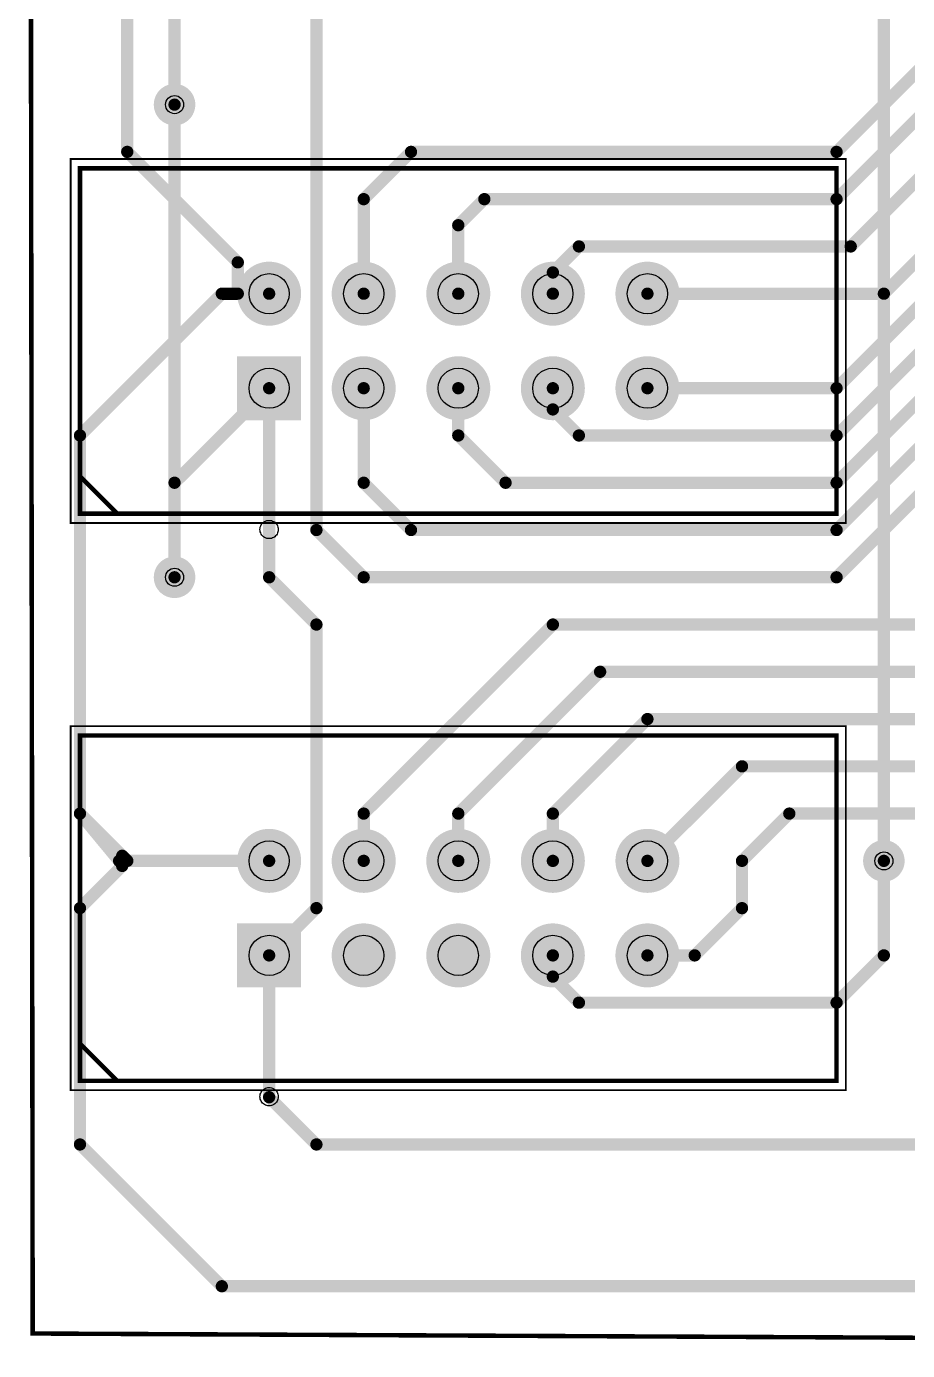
# Model space of a CAD drawing. Extents: x -0.1 to 82.8, y -0.1 to 80.9.
# Drawn here: x -0.06 to 23.6, y -0.06 to 35.52 of the extents above; entities that cross this region are included whole.
import ezdxf

# ---------------------------------------------------------------- set-up
doc = ezdxf.new("R2010")
doc.units = 0
for name, color, linetype in [('Contorno_da_Placa', 21, 'CONTINUOUS'), ('Furação_Inferior', 12, 'CONTINUOUS'), ('Furação_Superior', 11, 'CONTINUOUS'), ('Inferior', 10, 'CONTINUOUS'), ('Montagem_Inferior', 19, 'CONTINUOUS'), ('Montagem_Superior', 2, 'CONTINUOUS'), ('Máscara_Inferior', 15, 'CONTINUOUS'), ('Máscara_Superior', 6, 'CONTINUOUS'), ('Serigrafia_Superior', 3, 'CONTINUOUS'), ('Superior', 9, 'CONTINUOUS'), ('Top_Comp_Outline', 4, 'CONTINUOUS'), ('Top_Courtyard', 5, 'CONTINUOUS')]:
    doc.layers.add(name, color=color, linetype=linetype)

msp = doc.modelspace()

# ---------------------------------------------------------------- linework, layer by layer
at = {"layer": 'Contorno_da_Placa', "linetype": 'CONTINUOUS', "const_width": 0.12}
msp.add_lwpolyline([(0, 80.8033), (82.7633, 80.8033), (82.7633, 0), (0.1067, 0.3967), (0, 80.8033)], dxfattribs=at)
at = {"layer": 'Furação_Inferior'}
for centre, radius in [((3.9167, 33.4167), 0.2428), ((6.4567, 28.3367), 0.54), ((8.9967, 28.3367), 0.54), ((11.5367, 28.3367), 0.54), ((14.0767, 28.3367), 0.54), ((16.6167, 28.3367), 0.54), ((6.4567, 25.7967), 0.54), ((8.9967, 25.7967), 0.54), ((11.5367, 25.7967), 0.54), ((14.0767, 25.7967), 0.54), ((16.6167, 25.7967), 0.54), ((3.9167, 20.7167), 0.2428), ((6.4567, 13.0967), 0.54), ((8.9967, 13.0967), 0.54), ((11.5367, 13.0967), 0.54), ((14.0767, 13.0967), 0.54), ((16.6167, 13.0967), 0.54), ((22.9667, 13.0967), 0.2428), ((6.4567, 10.5567), 0.54), ((8.9967, 10.5567), 0.54), ((11.5367, 10.5567), 0.54), ((14.0767, 10.5567), 0.54), ((16.6167, 10.5567), 0.54)]:
    msp.add_circle(centre, radius, dxfattribs=at)
at = {"layer": 'Furação_Superior'}
for centre, radius in [((3.9167, 33.4167), 0.2428), ((6.4567, 28.3367), 0.54), ((8.9967, 28.3367), 0.54), ((11.5367, 28.3367), 0.54), ((14.0767, 28.3367), 0.54), ((16.6167, 28.3367), 0.54), ((6.4567, 25.7967), 0.54), ((8.9967, 25.7967), 0.54), ((11.5367, 25.7967), 0.54), ((14.0767, 25.7967), 0.54), ((16.6167, 25.7967), 0.54), ((3.9167, 20.7167), 0.2428), ((6.4567, 13.0967), 0.54), ((8.9967, 13.0967), 0.54), ((11.5367, 13.0967), 0.54), ((14.0767, 13.0967), 0.54), ((16.6167, 13.0967), 0.54), ((22.9667, 13.0967), 0.2428), ((6.4567, 10.5567), 0.54), ((8.9967, 10.5567), 0.54), ((11.5367, 10.5567), 0.54), ((14.0767, 10.5567), 0.54), ((16.6167, 10.5567), 0.54)]:
    msp.add_circle(centre, radius, dxfattribs=at)
at = {"layer": 'Inferior', "linetype": 'CONTINUOUS', "const_width": 0.33}
for points in [[(22.9667, 55.0067), (22.9667, 13.0967)], [(3.9167, 33.4167), (3.9167, 20.7167)]]:
    msp.add_lwpolyline(points, dxfattribs=at)
at = {"layer": 'Inferior', "linetype": 'CONTINUOUS'}
for points, const_width in [([(3.6627, 33.4167, 1), (4.1707, 33.4167, 1), (3.6627, 33.4167, 1)], 0.508), ([(3.8342, 33.4167, 1), (3.9992, 33.4167, 1), (3.8342, 33.4167, 1)], 0.165), ([(6.0517, 28.3367, 1), (6.8617, 28.3367, 1), (6.0517, 28.3367, 1)], 0.81), ([(8.5917, 28.3367, 1), (9.4017, 28.3367, 1), (8.5917, 28.3367, 1)], 0.81), ([(11.1317, 28.3367, 1), (11.9417, 28.3367, 1), (11.1317, 28.3367, 1)], 0.81), ([(13.6717, 28.3367, 1), (14.4817, 28.3367, 1), (13.6717, 28.3367, 1)], 0.81), ([(16.2117, 28.3367, 1), (17.0217, 28.3367, 1), (16.2117, 28.3367, 1)], 0.81), ([(8.5917, 25.7967, 1), (9.4017, 25.7967, 1), (8.5917, 25.7967, 1)], 0.81), ([(11.1317, 25.7967, 1), (11.9417, 25.7967, 1), (11.1317, 25.7967, 1)], 0.81), ([(13.6717, 25.7967, 1), (14.4817, 25.7967, 1), (13.6717, 25.7967, 1)], 0.81), ([(16.2117, 25.7967, 1), (17.0217, 25.7967, 1), (16.2117, 25.7967, 1)], 0.81), ([(3.6627, 20.7167, 1), (4.1707, 20.7167, 1), (3.6627, 20.7167, 1)], 0.508), ([(3.8342, 20.7167, 1), (3.9992, 20.7167, 1), (3.8342, 20.7167, 1)], 0.165), ([(6.0517, 13.0967, 1), (6.8617, 13.0967, 1), (6.0517, 13.0967, 1)], 0.81), ([(8.5917, 13.0967, 1), (9.4017, 13.0967, 1), (8.5917, 13.0967, 1)], 0.81), ([(11.1317, 13.0967, 1), (11.9417, 13.0967, 1), (11.1317, 13.0967, 1)], 0.81), ([(13.6717, 13.0967, 1), (14.4817, 13.0967, 1), (13.6717, 13.0967, 1)], 0.81), ([(16.2117, 13.0967, 1), (17.0217, 13.0967, 1), (16.2117, 13.0967, 1)], 0.81), ([(22.7127, 13.0967, 1), (23.2207, 13.0967, 1), (22.7127, 13.0967, 1)], 0.508), ([(22.8842, 13.0967, 1), (23.0492, 13.0967, 1), (22.8842, 13.0967, 1)], 0.165), ([(8.5917, 10.5567, 1), (9.4017, 10.5567, 1), (8.5917, 10.5567, 1)], 0.81), ([(11.1317, 10.5567, 1), (11.9417, 10.5567, 1), (11.1317, 10.5567, 1)], 0.81), ([(13.6717, 10.5567, 1), (14.4817, 10.5567, 1), (13.6717, 10.5567, 1)], 0.81), ([(16.2117, 10.5567, 1), (17.0217, 10.5567, 1), (16.2117, 10.5567, 1)], 0.81)]:
    msp.add_lwpolyline(points, format="xyb", dxfattribs=dict(at, const_width=const_width))
at = {"layer": 'Inferior'}
for points in [[(5.6467, 26.6067), (7.2667, 26.6067), (5.6467, 24.9867), (7.2667, 24.9867)], [(5.6467, 11.3667), (7.2667, 11.3667), (5.6467, 9.7467), (7.2667, 9.7467)]]:
    msp.add_solid(points, dxfattribs=at)
at = {"layer": 'Montagem_Inferior', "linetype": 'CONTINUOUS', "const_width": 0.12}
msp.add_lwpolyline([(0, 80.8033), (82.7633, 80.8033), (82.7633, 0), (0.1067, 0.3967), (0, 80.8033)], dxfattribs=at)
at = {"layer": 'Montagem_Superior', "linetype": 'CONTINUOUS', "const_width": 0.12}
for points in [[(0, 80.8033), (82.7633, 80.8033), (82.7633, 0), (0.1067, 0.3967), (0, 80.8033)], [(2.3767, 22.4267), (1.3767, 23.4267), (1.3767, 31.7067), (21.6967, 31.7067), (21.6967, 22.4267), (2.3767, 22.4267)], [(2.3767, 7.1867), (1.3767, 8.1867), (1.3767, 16.4667), (21.6967, 16.4667), (21.6967, 7.1867), (2.3767, 7.1867)]]:
    msp.add_lwpolyline(points, dxfattribs=at)
at = {"layer": 'Máscara_Inferior', "linetype": 'CONTINUOUS'}
for points, const_width in [([(3.6377, 33.4167, 1), (4.1957, 33.4167, 1), (3.6377, 33.4167, 1)], 0.558), ([(6.0267, 28.3367, 1), (6.8867, 28.3367, 1), (6.0267, 28.3367, 1)], 0.86), ([(8.5667, 28.3367, 1), (9.4267, 28.3367, 1), (8.5667, 28.3367, 1)], 0.86), ([(11.1067, 28.3367, 1), (11.9667, 28.3367, 1), (11.1067, 28.3367, 1)], 0.86), ([(13.6467, 28.3367, 1), (14.5067, 28.3367, 1), (13.6467, 28.3367, 1)], 0.86), ([(16.1867, 28.3367, 1), (17.0467, 28.3367, 1), (16.1867, 28.3367, 1)], 0.86), ([(8.5667, 25.7967, 1), (9.4267, 25.7967, 1), (8.5667, 25.7967, 1)], 0.86), ([(11.1067, 25.7967, 1), (11.9667, 25.7967, 1), (11.1067, 25.7967, 1)], 0.86), ([(13.6467, 25.7967, 1), (14.5067, 25.7967, 1), (13.6467, 25.7967, 1)], 0.86), ([(16.1867, 25.7967, 1), (17.0467, 25.7967, 1), (16.1867, 25.7967, 1)], 0.86), ([(3.6377, 20.7167, 1), (4.1957, 20.7167, 1), (3.6377, 20.7167, 1)], 0.558), ([(6.0267, 13.0967, 1), (6.8867, 13.0967, 1), (6.0267, 13.0967, 1)], 0.86), ([(8.5667, 13.0967, 1), (9.4267, 13.0967, 1), (8.5667, 13.0967, 1)], 0.86), ([(11.1067, 13.0967, 1), (11.9667, 13.0967, 1), (11.1067, 13.0967, 1)], 0.86), ([(13.6467, 13.0967, 1), (14.5067, 13.0967, 1), (13.6467, 13.0967, 1)], 0.86), ([(16.1867, 13.0967, 1), (17.0467, 13.0967, 1), (16.1867, 13.0967, 1)], 0.86), ([(22.6877, 13.0967, 1), (23.2457, 13.0967, 1), (22.6877, 13.0967, 1)], 0.558), ([(8.5667, 10.5567, 1), (9.4267, 10.5567, 1), (8.5667, 10.5567, 1)], 0.86), ([(11.1067, 10.5567, 1), (11.9667, 10.5567, 1), (11.1067, 10.5567, 1)], 0.86), ([(13.6467, 10.5567, 1), (14.5067, 10.5567, 1), (13.6467, 10.5567, 1)], 0.86), ([(16.1867, 10.5567, 1), (17.0467, 10.5567, 1), (16.1867, 10.5567, 1)], 0.86)]:
    msp.add_lwpolyline(points, format="xyb", dxfattribs=dict(at, const_width=const_width))
at = {"layer": 'Máscara_Inferior'}
for points in [[(5.5967, 26.6567), (7.3167, 26.6567), (5.5967, 24.9367), (7.3167, 24.9367)], [(5.5967, 11.4167), (7.3167, 11.4167), (5.5967, 9.6967), (7.3167, 9.6967)]]:
    msp.add_solid(points, dxfattribs=at)
at = {"layer": 'Máscara_Superior', "linetype": 'CONTINUOUS'}
for points, const_width in [([(3.6377, 33.4167, 1), (4.1957, 33.4167, 1), (3.6377, 33.4167, 1)], 0.558), ([(6.0267, 28.3367, 1), (6.8867, 28.3367, 1), (6.0267, 28.3367, 1)], 0.86), ([(8.5667, 28.3367, 1), (9.4267, 28.3367, 1), (8.5667, 28.3367, 1)], 0.86), ([(11.1067, 28.3367, 1), (11.9667, 28.3367, 1), (11.1067, 28.3367, 1)], 0.86), ([(13.6467, 28.3367, 1), (14.5067, 28.3367, 1), (13.6467, 28.3367, 1)], 0.86), ([(16.1867, 28.3367, 1), (17.0467, 28.3367, 1), (16.1867, 28.3367, 1)], 0.86), ([(8.5667, 25.7967, 1), (9.4267, 25.7967, 1), (8.5667, 25.7967, 1)], 0.86), ([(11.1067, 25.7967, 1), (11.9667, 25.7967, 1), (11.1067, 25.7967, 1)], 0.86), ([(13.6467, 25.7967, 1), (14.5067, 25.7967, 1), (13.6467, 25.7967, 1)], 0.86), ([(16.1867, 25.7967, 1), (17.0467, 25.7967, 1), (16.1867, 25.7967, 1)], 0.86), ([(3.6377, 20.7167, 1), (4.1957, 20.7167, 1), (3.6377, 20.7167, 1)], 0.558), ([(6.0267, 13.0967, 1), (6.8867, 13.0967, 1), (6.0267, 13.0967, 1)], 0.86), ([(8.5667, 13.0967, 1), (9.4267, 13.0967, 1), (8.5667, 13.0967, 1)], 0.86), ([(11.1067, 13.0967, 1), (11.9667, 13.0967, 1), (11.1067, 13.0967, 1)], 0.86), ([(13.6467, 13.0967, 1), (14.5067, 13.0967, 1), (13.6467, 13.0967, 1)], 0.86), ([(16.1867, 13.0967, 1), (17.0467, 13.0967, 1), (16.1867, 13.0967, 1)], 0.86), ([(22.6877, 13.0967, 1), (23.2457, 13.0967, 1), (22.6877, 13.0967, 1)], 0.558), ([(8.5667, 10.5567, 1), (9.4267, 10.5567, 1), (8.5667, 10.5567, 1)], 0.86), ([(11.1067, 10.5567, 1), (11.9667, 10.5567, 1), (11.1067, 10.5567, 1)], 0.86), ([(13.6467, 10.5567, 1), (14.5067, 10.5567, 1), (13.6467, 10.5567, 1)], 0.86), ([(16.1867, 10.5567, 1), (17.0467, 10.5567, 1), (16.1867, 10.5567, 1)], 0.86)]:
    msp.add_lwpolyline(points, format="xyb", dxfattribs=dict(at, const_width=const_width))
at = {"layer": 'Máscara_Superior'}
for points in [[(5.5967, 26.6567), (7.3167, 26.6567), (5.5967, 24.9367), (7.3167, 24.9367)], [(5.5967, 11.4167), (7.3167, 11.4167), (5.5967, 9.6967), (7.3167, 9.6967)]]:
    msp.add_solid(points, dxfattribs=at)
at = {"layer": 'Serigrafia_Superior', "linetype": 'CONTINUOUS', "const_width": 0.12}
for points in [[(1.3767, 31.7067), (1.3767, 22.4267), (21.6967, 22.4267), (21.6967, 31.7067), (1.3767, 31.7067)], [(1.3767, 16.4667), (1.3767, 7.1867), (21.6967, 7.1867), (21.6967, 16.4667), (1.3767, 16.4667)]]:
    msp.add_lwpolyline(points, dxfattribs=at)
at = {"layer": 'Serigrafia_Superior', "linetype": 'CONTINUOUS'}
for points in [[(6.4567, 21.7547), (6.4246, 21.7568), (6.393, 21.763), (6.3625, 21.7734), (6.3337, 21.7876), (6.3069, 21.8055), (6.2827, 21.8267), (6.2615, 21.8509), (6.2436, 21.8777), (6.2294, 21.9065), (6.219, 21.937), (6.2128, 21.9686), (6.2107, 22.0007), (6.2128, 22.0328), (6.219, 22.0643), (6.2294, 22.0948), (6.2436, 22.1237), (6.2615, 22.1504), (6.2827, 22.1746), (6.3069, 22.1958), (6.3337, 22.2137), (6.3625, 22.2279), (6.393, 22.2383), (6.4246, 22.2446), (6.4567, 22.2467), (6.4567, 22.2467), (6.4888, 22.2446), (6.5203, 22.2383), (6.5508, 22.2279), (6.5797, 22.2137), (6.6064, 22.1958), (6.6306, 22.1746), (6.6518, 22.1504), (6.6697, 22.1237), (6.6839, 22.0948), (6.6943, 22.0643), (6.7006, 22.0328), (6.7027, 22.0007), (6.7006, 21.9686), (6.6943, 21.937), (6.6839, 21.9065), (6.6697, 21.8777), (6.6518, 21.8509), (6.6306, 21.8267), (6.6064, 21.8055), (6.5797, 21.7876), (6.5508, 21.7734), (6.5203, 21.763), (6.4888, 21.7568), (6.4567, 21.7547), (6.4567, 21.7547)], [(6.4567, 6.5147), (6.4246, 6.5168), (6.393, 6.523), (6.3625, 6.5334), (6.3337, 6.5476), (6.3069, 6.5655), (6.2827, 6.5867), (6.2615, 6.6109), (6.2436, 6.6377), (6.2294, 6.6665), (6.219, 6.697), (6.2128, 6.7286), (6.2107, 6.7607), (6.2128, 6.7928), (6.219, 6.8243), (6.2294, 6.8548), (6.2436, 6.8837), (6.2615, 6.9104), (6.2827, 6.9346), (6.3069, 6.9558), (6.3337, 6.9737), (6.3625, 6.9879), (6.393, 6.9983), (6.4246, 7.0046), (6.4567, 7.0067), (6.4567, 7.0067), (6.4888, 7.0046), (6.5203, 6.9983), (6.5508, 6.9879), (6.5797, 6.9737), (6.6064, 6.9558), (6.6306, 6.9346), (6.6518, 6.9104), (6.6697, 6.8837), (6.6839, 6.8548), (6.6943, 6.8243), (6.7006, 6.7928), (6.7027, 6.7607), (6.7006, 6.7286), (6.6943, 6.697), (6.6839, 6.6665), (6.6697, 6.6377), (6.6518, 6.6109), (6.6306, 6.5867), (6.6064, 6.5655), (6.5797, 6.5476), (6.5508, 6.5334), (6.5203, 6.523), (6.4888, 6.5168), (6.4567, 6.5147), (6.4567, 6.5147)]]:
    msp.add_lwpolyline(points, dxfattribs=at)
at = {"layer": 'Superior', "linetype": 'CONTINUOUS', "const_width": 0.33}
for points in [[(2.6467, 32.1467), (2.6467, 41.0367)], [(3.9167, 33.4167), (3.9167, 37.2267)], [(21.6967, 32.1467), (26.3167, 36.7667)], [(27.0867, 36.2667), (21.6967, 30.8767)], [(7.7267, 21.9867), (7.7267, 35.9567)], [(28.2367, 35.7667), (22.0767, 29.6067)], [(29.8967, 35.2667), (22.9667, 28.3367)], [(30.6667, 34.7667), (21.6967, 25.7967)], [(31.4367, 34.2667), (21.6967, 24.5267)], [(21.6967, 23.2567), (32.2067, 33.7667)], [(5.6143, 29.1791), (2.6467, 32.1467)], [(8.9967, 30.8767), (10.2667, 32.1467)], [(10.2667, 32.1467), (21.6967, 32.1467)], [(8.9967, 28.3367), (8.9967, 30.8767)], [(12.2367, 30.8767), (11.5367, 30.1766)], [(21.6967, 30.8767), (12.2367, 30.8767)], [(30.5867, 30.8767), (21.6967, 21.9867)], [(11.5367, 30.1766), (11.5367, 28.3367)], [(14.7767, 29.6067), (14.0767, 28.9066)], [(22.0767, 29.6067), (14.7767, 29.6067)], [(30.5867, 29.6067), (21.6967, 20.7167)], [(5.6143, 28.3367), (5.6143, 29.1791)], [(14.0767, 28.9066), (14.0767, 28.3367)], [(1.3767, 24.5267), (5.1867, 28.3367)], [(5.1867, 28.3367), (5.6143, 28.3367)], [(5.6143, 28.3367), (6.4567, 28.3367)], [(22.9667, 28.3367), (16.6167, 28.3367)], [(3.9167, 23.2567), (6.4567, 25.7967)], [(6.4567, 20.7167), (6.4567, 25.7967)], [(8.9967, 23.2567), (8.9967, 25.7967)], [(11.5367, 25.7967), (11.5367, 24.5267)], [(14.0767, 25.2267), (14.0767, 25.7967)], [(21.6967, 25.7967), (16.6167, 25.7967)], [(14.7767, 24.5267), (14.0767, 25.2267)], [(1.3767, 14.3667), (1.3767, 24.5267)], [(11.5367, 24.5267), (12.8067, 23.2567)], [(21.6967, 24.5267), (14.7767, 24.5267)], [(3.9167, 20.7167), (3.9167, 23.2567)], [(10.2667, 21.9867), (8.9967, 23.2567)], [(12.8067, 23.2567), (21.6967, 23.2567)], [(8.9967, 20.7167), (7.7267, 21.9867)], [(21.6967, 21.9867), (10.2667, 21.9867)], [(7.7267, 19.4467), (6.4567, 20.7167)], [(21.6967, 20.7167), (8.9967, 20.7167)], [(7.7267, 11.8267), (7.7267, 19.4467)], [(8.9967, 14.3667), (14.0767, 19.4467)], [(14.0767, 19.4467), (24.2367, 19.4467)], [(11.5367, 14.3667), (15.3467, 18.1767)], [(15.3467, 18.1767), (24.2367, 18.1767)], [(14.0767, 14.3667), (16.6167, 16.9067)], [(16.6167, 16.9067), (24.2367, 16.9067)], [(19.1567, 15.6367), (16.6167, 13.0967)], [(24.2367, 15.6367), (19.1567, 15.6367)], [(2.5106, 13.2327), (1.3767, 14.3667)], [(2.5613, 13.0967), (1.3767, 14.3667)], [(2.428, 13.0967), (1.3767, 14.3667)], [(8.9967, 13.0967), (8.9967, 14.3667)], [(11.5367, 13.0967), (11.5367, 14.3667)], [(14.0767, 13.0967), (14.0767, 14.3667)], [(19.1567, 13.0967), (20.4267, 14.3667)], [(20.4267, 14.3667), (24.2367, 14.3667)], [(6.4567, 13.0967), (2.428, 13.0967)], [(2.6467, 13.0967), (2.5106, 13.2327)], [(2.5106, 13.2327), (2.5106, 12.9606)], [(6.4567, 13.0967), (2.5613, 13.0967)], [(6.4567, 13.0967), (2.6467, 13.0967)], [(19.1567, 11.8267), (19.1567, 13.0967)], [(22.9667, 10.5567), (22.9667, 13.0967)], [(2.5106, 12.9606), (1.3767, 11.8267)], [(1.3767, 11.8267), (1.3767, 5.4767)], [(6.4567, 10.5567), (7.7267, 11.8267)], [(17.8867, 10.5567), (19.1567, 11.8267)], [(6.4567, 10.5567), (6.4567, 6.7467)], [(14.0767, 10.5567), (14.0767, 9.9867)], [(16.6167, 10.5567), (17.8867, 10.5567)], [(21.6967, 9.2867), (22.9667, 10.5567)], [(14.0767, 9.9867), (14.7767, 9.2867)], [(14.7767, 9.2867), (21.6967, 9.2867)], [(6.4567, 6.7467), (7.7267, 5.4767)], [(1.3767, 5.4767), (5.1867, 1.6667)], [(7.7267, 5.4767), (37.2467, 5.4767)], [(5.1867, 1.6667), (26.0667, 1.6667)]]:
    msp.add_lwpolyline(points, dxfattribs=at)
at = {"layer": 'Superior', "linetype": 'CONTINUOUS'}
for points, const_width in [([(3.6627, 33.4167, 1), (4.1707, 33.4167, 1), (3.6627, 33.4167, 1)], 0.508), ([(3.8342, 33.4167, 1), (3.9992, 33.4167, 1), (3.8342, 33.4167, 1)], 0.165), ([(2.5642, 32.1467, 1), (2.7292, 32.1467, 1), (2.5642, 32.1467, 1)], 0.165), ([(2.5642, 32.1467, 1), (2.7292, 32.1467, 1), (2.5642, 32.1467, 1)], 0.165), ([(10.1842, 32.1467, 1), (10.3492, 32.1467, 1), (10.1842, 32.1467, 1)], 0.165), ([(10.1842, 32.1467, 1), (10.3492, 32.1467, 1), (10.1842, 32.1467, 1)], 0.165), ([(21.6142, 32.1467, 1), (21.7792, 32.1467, 1), (21.6142, 32.1467, 1)], 0.165), ([(21.6142, 32.1467, 1), (21.7792, 32.1467, 1), (21.6142, 32.1467, 1)], 0.165), ([(8.9142, 30.8767, 1), (9.0792, 30.8767, 1), (8.9142, 30.8767, 1)], 0.165), ([(8.9142, 30.8767, 1), (9.0792, 30.8767, 1), (8.9142, 30.8767, 1)], 0.165), ([(12.1542, 30.8767, 1), (12.3192, 30.8767, 1), (12.1542, 30.8767, 1)], 0.165), ([(12.1542, 30.8767, 1), (12.3192, 30.8767, 1), (12.1542, 30.8767, 1)], 0.165), ([(21.6142, 30.8767, 1), (21.7792, 30.8767, 1), (21.6142, 30.8767, 1)], 0.165), ([(21.6142, 30.8767, 1), (21.7792, 30.8767, 1), (21.6142, 30.8767, 1)], 0.165), ([(11.4542, 30.1766, 1), (11.6192, 30.1766, 1), (11.4542, 30.1766, 1)], 0.165), ([(11.4542, 30.1766, 1), (11.6192, 30.1766, 1), (11.4542, 30.1766, 1)], 0.165), ([(14.6942, 29.6067, 1), (14.8592, 29.6067, 1), (14.6942, 29.6067, 1)], 0.165), ([(14.6942, 29.6067, 1), (14.8592, 29.6067, 1), (14.6942, 29.6067, 1)], 0.165), ([(21.9942, 29.6067, 1), (22.1592, 29.6067, 1), (21.9942, 29.6067, 1)], 0.165), ([(21.9942, 29.6067, 1), (22.1592, 29.6067, 1), (21.9942, 29.6067, 1)], 0.165), ([(5.5318, 29.1791, 1), (5.6968, 29.1791, 1), (5.5318, 29.1791, 1)], 0.165), ([(5.5318, 29.1791, 1), (5.6968, 29.1791, 1), (5.5318, 29.1791, 1)], 0.165), ([(6.0517, 28.3367, 1), (6.8617, 28.3367, 1), (6.0517, 28.3367, 1)], 0.81), ([(8.5917, 28.3367, 1), (9.4017, 28.3367, 1), (8.5917, 28.3367, 1)], 0.81), ([(11.1317, 28.3367, 1), (11.9417, 28.3367, 1), (11.1317, 28.3367, 1)], 0.81), ([(13.6717, 28.3367, 1), (14.4817, 28.3367, 1), (13.6717, 28.3367, 1)], 0.81), ([(13.9942, 28.9066, 1), (14.1592, 28.9066, 1), (13.9942, 28.9066, 1)], 0.165), ([(13.9942, 28.9066, 1), (14.1592, 28.9066, 1), (13.9942, 28.9066, 1)], 0.165), ([(16.2117, 28.3367, 1), (17.0217, 28.3367, 1), (16.2117, 28.3367, 1)], 0.81), ([(5.1042, 28.3367, 1), (5.2692, 28.3367, 1), (5.1042, 28.3367, 1)], 0.165), ([(5.1042, 28.3367, 1), (5.2692, 28.3367, 1), (5.1042, 28.3367, 1)], 0.165), ([(5.5318, 28.3367, 1), (5.6968, 28.3367, 1), (5.5318, 28.3367, 1)], 0.165), ([(5.5318, 28.3367, 1), (5.6968, 28.3367, 1), (5.5318, 28.3367, 1)], 0.165), ([(5.5318, 28.3367, 1), (5.6968, 28.3367, 1), (5.5318, 28.3367, 1)], 0.165), ([(6.3742, 28.3367, 1), (6.5392, 28.3367, 1), (6.3742, 28.3367, 1)], 0.165), ([(8.9142, 28.3367, 1), (9.0792, 28.3367, 1), (8.9142, 28.3367, 1)], 0.165), ([(11.4542, 28.3367, 1), (11.6192, 28.3367, 1), (11.4542, 28.3367, 1)], 0.165), ([(13.9942, 28.3367, 1), (14.1592, 28.3367, 1), (13.9942, 28.3367, 1)], 0.165), ([(16.5342, 28.3367, 1), (16.6992, 28.3367, 1), (16.5342, 28.3367, 1)], 0.165), ([(22.8842, 28.3367, 1), (23.0492, 28.3367, 1), (22.8842, 28.3367, 1)], 0.165), ([(22.8842, 28.3367, 1), (23.0492, 28.3367, 1), (22.8842, 28.3367, 1)], 0.165), ([(8.5917, 25.7967, 1), (9.4017, 25.7967, 1), (8.5917, 25.7967, 1)], 0.81), ([(11.1317, 25.7967, 1), (11.9417, 25.7967, 1), (11.1317, 25.7967, 1)], 0.81), ([(13.6717, 25.7967, 1), (14.4817, 25.7967, 1), (13.6717, 25.7967, 1)], 0.81), ([(16.2117, 25.7967, 1), (17.0217, 25.7967, 1), (16.2117, 25.7967, 1)], 0.81), ([(6.3742, 25.7967, 1), (6.5392, 25.7967, 1), (6.3742, 25.7967, 1)], 0.165), ([(6.3742, 25.7967, 1), (6.5392, 25.7967, 1), (6.3742, 25.7967, 1)], 0.165), ([(8.9142, 25.7967, 1), (9.0792, 25.7967, 1), (8.9142, 25.7967, 1)], 0.165), ([(11.4542, 25.7967, 1), (11.6192, 25.7967, 1), (11.4542, 25.7967, 1)], 0.165), ([(13.9942, 25.7967, 1), (14.1592, 25.7967, 1), (13.9942, 25.7967, 1)], 0.165), ([(16.5342, 25.7967, 1), (16.6992, 25.7967, 1), (16.5342, 25.7967, 1)], 0.165), ([(21.6142, 25.7967, 1), (21.7792, 25.7967, 1), (21.6142, 25.7967, 1)], 0.165), ([(21.6142, 25.7967, 1), (21.7792, 25.7967, 1), (21.6142, 25.7967, 1)], 0.165), ([(13.9942, 25.2267, 1), (14.1592, 25.2267, 1), (13.9942, 25.2267, 1)], 0.165), ([(13.9942, 25.2267, 1), (14.1592, 25.2267, 1), (13.9942, 25.2267, 1)], 0.165), ([(1.2942, 24.5267, 1), (1.4592, 24.5267, 1), (1.2942, 24.5267, 1)], 0.165), ([(1.2942, 24.5267, 1), (1.4592, 24.5267, 1), (1.2942, 24.5267, 1)], 0.165), ([(11.4542, 24.5267, 1), (11.6192, 24.5267, 1), (11.4542, 24.5267, 1)], 0.165), ([(11.4542, 24.5267, 1), (11.6192, 24.5267, 1), (11.4542, 24.5267, 1)], 0.165), ([(14.6942, 24.5267, 1), (14.8592, 24.5267, 1), (14.6942, 24.5267, 1)], 0.165), ([(14.6942, 24.5267, 1), (14.8592, 24.5267, 1), (14.6942, 24.5267, 1)], 0.165), ([(21.6142, 24.5267, 1), (21.7792, 24.5267, 1), (21.6142, 24.5267, 1)], 0.165), ([(21.6142, 24.5267, 1), (21.7792, 24.5267, 1), (21.6142, 24.5267, 1)], 0.165), ([(3.8342, 23.2567, 1), (3.9992, 23.2567, 1), (3.8342, 23.2567, 1)], 0.165), ([(3.8342, 23.2567, 1), (3.9992, 23.2567, 1), (3.8342, 23.2567, 1)], 0.165), ([(8.9142, 23.2567, 1), (9.0792, 23.2567, 1), (8.9142, 23.2567, 1)], 0.165), ([(8.9142, 23.2567, 1), (9.0792, 23.2567, 1), (8.9142, 23.2567, 1)], 0.165), ([(12.7242, 23.2567, 1), (12.8892, 23.2567, 1), (12.7242, 23.2567, 1)], 0.165), ([(12.7242, 23.2567, 1), (12.8892, 23.2567, 1), (12.7242, 23.2567, 1)], 0.165), ([(21.6142, 23.2567, 1), (21.7792, 23.2567, 1), (21.6142, 23.2567, 1)], 0.165), ([(21.6142, 23.2567, 1), (21.7792, 23.2567, 1), (21.6142, 23.2567, 1)], 0.165), ([(7.6442, 21.9867, 1), (7.8092, 21.9867, 1), (7.6442, 21.9867, 1)], 0.165), ([(7.6442, 21.9867, 1), (7.8092, 21.9867, 1), (7.6442, 21.9867, 1)], 0.165), ([(10.1842, 21.9867, 1), (10.3492, 21.9867, 1), (10.1842, 21.9867, 1)], 0.165), ([(10.1842, 21.9867, 1), (10.3492, 21.9867, 1), (10.1842, 21.9867, 1)], 0.165), ([(21.6142, 21.9867, 1), (21.7792, 21.9867, 1), (21.6142, 21.9867, 1)], 0.165), ([(21.6142, 21.9867, 1), (21.7792, 21.9867, 1), (21.6142, 21.9867, 1)], 0.165), ([(3.6627, 20.7167, 1), (4.1707, 20.7167, 1), (3.6627, 20.7167, 1)], 0.508), ([(3.8342, 20.7167, 1), (3.9992, 20.7167, 1), (3.8342, 20.7167, 1)], 0.165), ([(6.3742, 20.7167, 1), (6.5392, 20.7167, 1), (6.3742, 20.7167, 1)], 0.165), ([(6.3742, 20.7167, 1), (6.5392, 20.7167, 1), (6.3742, 20.7167, 1)], 0.165), ([(8.9142, 20.7167, 1), (9.0792, 20.7167, 1), (8.9142, 20.7167, 1)], 0.165), ([(8.9142, 20.7167, 1), (9.0792, 20.7167, 1), (8.9142, 20.7167, 1)], 0.165), ([(21.6142, 20.7167, 1), (21.7792, 20.7167, 1), (21.6142, 20.7167, 1)], 0.165), ([(21.6142, 20.7167, 1), (21.7792, 20.7167, 1), (21.6142, 20.7167, 1)], 0.165), ([(7.6442, 19.4467, 1), (7.8092, 19.4467, 1), (7.6442, 19.4467, 1)], 0.165), ([(7.6442, 19.4467, 1), (7.8092, 19.4467, 1), (7.6442, 19.4467, 1)], 0.165), ([(13.9942, 19.4467, 1), (14.1592, 19.4467, 1), (13.9942, 19.4467, 1)], 0.165), ([(13.9942, 19.4467, 1), (14.1592, 19.4467, 1), (13.9942, 19.4467, 1)], 0.165), ([(15.2642, 18.1767, 1), (15.4292, 18.1767, 1), (15.2642, 18.1767, 1)], 0.165), ([(15.2642, 18.1767, 1), (15.4292, 18.1767, 1), (15.2642, 18.1767, 1)], 0.165), ([(16.5342, 16.9067, 1), (16.6992, 16.9067, 1), (16.5342, 16.9067, 1)], 0.165), ([(16.5342, 16.9067, 1), (16.6992, 16.9067, 1), (16.5342, 16.9067, 1)], 0.165), ([(19.0742, 15.6367, 1), (19.2392, 15.6367, 1), (19.0742, 15.6367, 1)], 0.165), ([(19.0742, 15.6367, 1), (19.2392, 15.6367, 1), (19.0742, 15.6367, 1)], 0.165), ([(1.2942, 14.3667, 1), (1.4592, 14.3667, 1), (1.2942, 14.3667, 1)], 0.165), ([(1.2942, 14.3667, 1), (1.4592, 14.3667, 1), (1.2942, 14.3667, 1)], 0.165), ([(1.2942, 14.3667, 1), (1.4592, 14.3667, 1), (1.2942, 14.3667, 1)], 0.165), ([(1.2942, 14.3667, 1), (1.4592, 14.3667, 1), (1.2942, 14.3667, 1)], 0.165), ([(8.9142, 14.3667, 1), (9.0792, 14.3667, 1), (8.9142, 14.3667, 1)], 0.165), ([(8.9142, 14.3667, 1), (9.0792, 14.3667, 1), (8.9142, 14.3667, 1)], 0.165), ([(11.4542, 14.3667, 1), (11.6192, 14.3667, 1), (11.4542, 14.3667, 1)], 0.165), ([(11.4542, 14.3667, 1), (11.6192, 14.3667, 1), (11.4542, 14.3667, 1)], 0.165), ([(13.9942, 14.3667, 1), (14.1592, 14.3667, 1), (13.9942, 14.3667, 1)], 0.165), ([(13.9942, 14.3667, 1), (14.1592, 14.3667, 1), (13.9942, 14.3667, 1)], 0.165), ([(20.3442, 14.3667, 1), (20.5092, 14.3667, 1), (20.3442, 14.3667, 1)], 0.165), ([(20.3442, 14.3667, 1), (20.5092, 14.3667, 1), (20.3442, 14.3667, 1)], 0.165), ([(6.0517, 13.0967, 1), (6.8617, 13.0967, 1), (6.0517, 13.0967, 1)], 0.81), ([(8.5917, 13.0967, 1), (9.4017, 13.0967, 1), (8.5917, 13.0967, 1)], 0.81), ([(11.1317, 13.0967, 1), (11.9417, 13.0967, 1), (11.1317, 13.0967, 1)], 0.81), ([(13.6717, 13.0967, 1), (14.4817, 13.0967, 1), (13.6717, 13.0967, 1)], 0.81), ([(16.2117, 13.0967, 1), (17.0217, 13.0967, 1), (16.2117, 13.0967, 1)], 0.81), ([(22.7127, 13.0967, 1), (23.2207, 13.0967, 1), (22.7127, 13.0967, 1)], 0.508), ([(2.3455, 13.0967, 1), (2.5105, 13.0967, 1), (2.3455, 13.0967, 1)], 0.165), ([(2.3455, 13.0967, 1), (2.5105, 13.0967, 1), (2.3455, 13.0967, 1)], 0.165), ([(2.4281, 13.2327, 1), (2.5931, 13.2327, 1), (2.4281, 13.2327, 1)], 0.165), ([(2.4281, 13.2327, 1), (2.5931, 13.2327, 1), (2.4281, 13.2327, 1)], 0.165), ([(2.4281, 13.2327, 1), (2.5931, 13.2327, 1), (2.4281, 13.2327, 1)], 0.165), ([(2.4788, 13.0967, 1), (2.6438, 13.0967, 1), (2.4788, 13.0967, 1)], 0.165), ([(2.4788, 13.0967, 1), (2.6438, 13.0967, 1), (2.4788, 13.0967, 1)], 0.165), ([(2.5642, 13.0967, 1), (2.7292, 13.0967, 1), (2.5642, 13.0967, 1)], 0.165), ([(2.5642, 13.0967, 1), (2.7292, 13.0967, 1), (2.5642, 13.0967, 1)], 0.165), ([(6.3742, 13.0967, 1), (6.5392, 13.0967, 1), (6.3742, 13.0967, 1)], 0.165), ([(6.3742, 13.0967, 1), (6.5392, 13.0967, 1), (6.3742, 13.0967, 1)], 0.165), ([(6.3742, 13.0967, 1), (6.5392, 13.0967, 1), (6.3742, 13.0967, 1)], 0.165), ([(8.9142, 13.0967, 1), (9.0792, 13.0967, 1), (8.9142, 13.0967, 1)], 0.165), ([(11.4542, 13.0967, 1), (11.6192, 13.0967, 1), (11.4542, 13.0967, 1)], 0.165), ([(13.9942, 13.0967, 1), (14.1592, 13.0967, 1), (13.9942, 13.0967, 1)], 0.165), ([(16.5342, 13.0967, 1), (16.6992, 13.0967, 1), (16.5342, 13.0967, 1)], 0.165), ([(19.0742, 13.0967, 1), (19.2392, 13.0967, 1), (19.0742, 13.0967, 1)], 0.165), ([(19.0742, 13.0967, 1), (19.2392, 13.0967, 1), (19.0742, 13.0967, 1)], 0.165), ([(22.8842, 13.0967, 1), (23.0492, 13.0967, 1), (22.8842, 13.0967, 1)], 0.165), ([(2.4281, 12.9606, 1), (2.5931, 12.9606, 1), (2.4281, 12.9606, 1)], 0.165), ([(2.4281, 12.9606, 1), (2.5931, 12.9606, 1), (2.4281, 12.9606, 1)], 0.165), ([(1.2942, 11.8267, 1), (1.4592, 11.8267, 1), (1.2942, 11.8267, 1)], 0.165), ([(1.2942, 11.8267, 1), (1.4592, 11.8267, 1), (1.2942, 11.8267, 1)], 0.165), ([(7.6442, 11.8267, 1), (7.8092, 11.8267, 1), (7.6442, 11.8267, 1)], 0.165), ([(7.6442, 11.8267, 1), (7.8092, 11.8267, 1), (7.6442, 11.8267, 1)], 0.165), ([(19.0742, 11.8267, 1), (19.2392, 11.8267, 1), (19.0742, 11.8267, 1)], 0.165), ([(19.0742, 11.8267, 1), (19.2392, 11.8267, 1), (19.0742, 11.8267, 1)], 0.165), ([(8.5917, 10.5567, 1), (9.4017, 10.5567, 1), (8.5917, 10.5567, 1)], 0.81), ([(11.1317, 10.5567, 1), (11.9417, 10.5567, 1), (11.1317, 10.5567, 1)], 0.81), ([(13.6717, 10.5567, 1), (14.4817, 10.5567, 1), (13.6717, 10.5567, 1)], 0.81), ([(16.2117, 10.5567, 1), (17.0217, 10.5567, 1), (16.2117, 10.5567, 1)], 0.81), ([(6.3742, 10.5567, 1), (6.5392, 10.5567, 1), (6.3742, 10.5567, 1)], 0.165), ([(6.3742, 10.5567, 1), (6.5392, 10.5567, 1), (6.3742, 10.5567, 1)], 0.165), ([(13.9942, 10.5567, 1), (14.1592, 10.5567, 1), (13.9942, 10.5567, 1)], 0.165), ([(16.5342, 10.5567, 1), (16.6992, 10.5567, 1), (16.5342, 10.5567, 1)], 0.165), ([(17.8042, 10.5567, 1), (17.9692, 10.5567, 1), (17.8042, 10.5567, 1)], 0.165), ([(17.8042, 10.5567, 1), (17.9692, 10.5567, 1), (17.8042, 10.5567, 1)], 0.165), ([(22.8842, 10.5567, 1), (23.0492, 10.5567, 1), (22.8842, 10.5567, 1)], 0.165), ([(22.8842, 10.5567, 1), (23.0492, 10.5567, 1), (22.8842, 10.5567, 1)], 0.165), ([(13.9942, 9.9867, 1), (14.1592, 9.9867, 1), (13.9942, 9.9867, 1)], 0.165), ([(13.9942, 9.9867, 1), (14.1592, 9.9867, 1), (13.9942, 9.9867, 1)], 0.165), ([(14.6942, 9.2867, 1), (14.8592, 9.2867, 1), (14.6942, 9.2867, 1)], 0.165), ([(14.6942, 9.2867, 1), (14.8592, 9.2867, 1), (14.6942, 9.2867, 1)], 0.165), ([(21.6142, 9.2867, 1), (21.7792, 9.2867, 1), (21.6142, 9.2867, 1)], 0.165), ([(21.6142, 9.2867, 1), (21.7792, 9.2867, 1), (21.6142, 9.2867, 1)], 0.165), ([(6.3742, 6.7467, 1), (6.5392, 6.7467, 1), (6.3742, 6.7467, 1)], 0.165), ([(6.3742, 6.7467, 1), (6.5392, 6.7467, 1), (6.3742, 6.7467, 1)], 0.165), ([(1.2942, 5.4767, 1), (1.4592, 5.4767, 1), (1.2942, 5.4767, 1)], 0.165), ([(1.2942, 5.4767, 1), (1.4592, 5.4767, 1), (1.2942, 5.4767, 1)], 0.165), ([(7.6442, 5.4767, 1), (7.8092, 5.4767, 1), (7.6442, 5.4767, 1)], 0.165), ([(7.6442, 5.4767, 1), (7.8092, 5.4767, 1), (7.6442, 5.4767, 1)], 0.165), ([(5.1042, 1.6667, 1), (5.2692, 1.6667, 1), (5.1042, 1.6667, 1)], 0.165), ([(5.1042, 1.6667, 1), (5.2692, 1.6667, 1), (5.1042, 1.6667, 1)], 0.165)]:
    msp.add_lwpolyline(points, format="xyb", dxfattribs=dict(at, const_width=const_width))
at = {"layer": 'Superior'}
for points in [[(5.6467, 26.6067), (7.2667, 26.6067), (5.6467, 24.9867), (7.2667, 24.9867)], [(5.6467, 11.3667), (7.2667, 11.3667), (5.6467, 9.7467), (7.2667, 9.7467)]]:
    msp.add_solid(points, dxfattribs=at)
at = {"layer": 'Top_Comp_Outline', "linetype": 'CONTINUOUS', "const_width": 0.05}
for points in [[(1.3767, 31.7022), (1.3767, 22.4312), (21.6967, 22.4312), (21.6967, 31.7022), (1.3767, 31.7022)], [(1.3767, 16.4622), (1.3767, 7.1912), (21.6967, 7.1912), (21.6967, 16.4622), (1.3767, 16.4622)]]:
    msp.add_lwpolyline(points, dxfattribs=at)
at = {"layer": 'Top_Courtyard', "linetype": 'CONTINUOUS', "const_width": 0.05}
for points in [[(1.1267, 31.9567), (1.1267, 22.1767), (21.9467, 22.1767), (21.9467, 31.9567), (1.1267, 31.9567)], [(1.1267, 16.7167), (1.1267, 6.9367), (21.9467, 6.9367), (21.9467, 16.7167), (1.1267, 16.7167)]]:
    msp.add_lwpolyline(points, dxfattribs=at)

doc.saveas('drawing.dxf')
